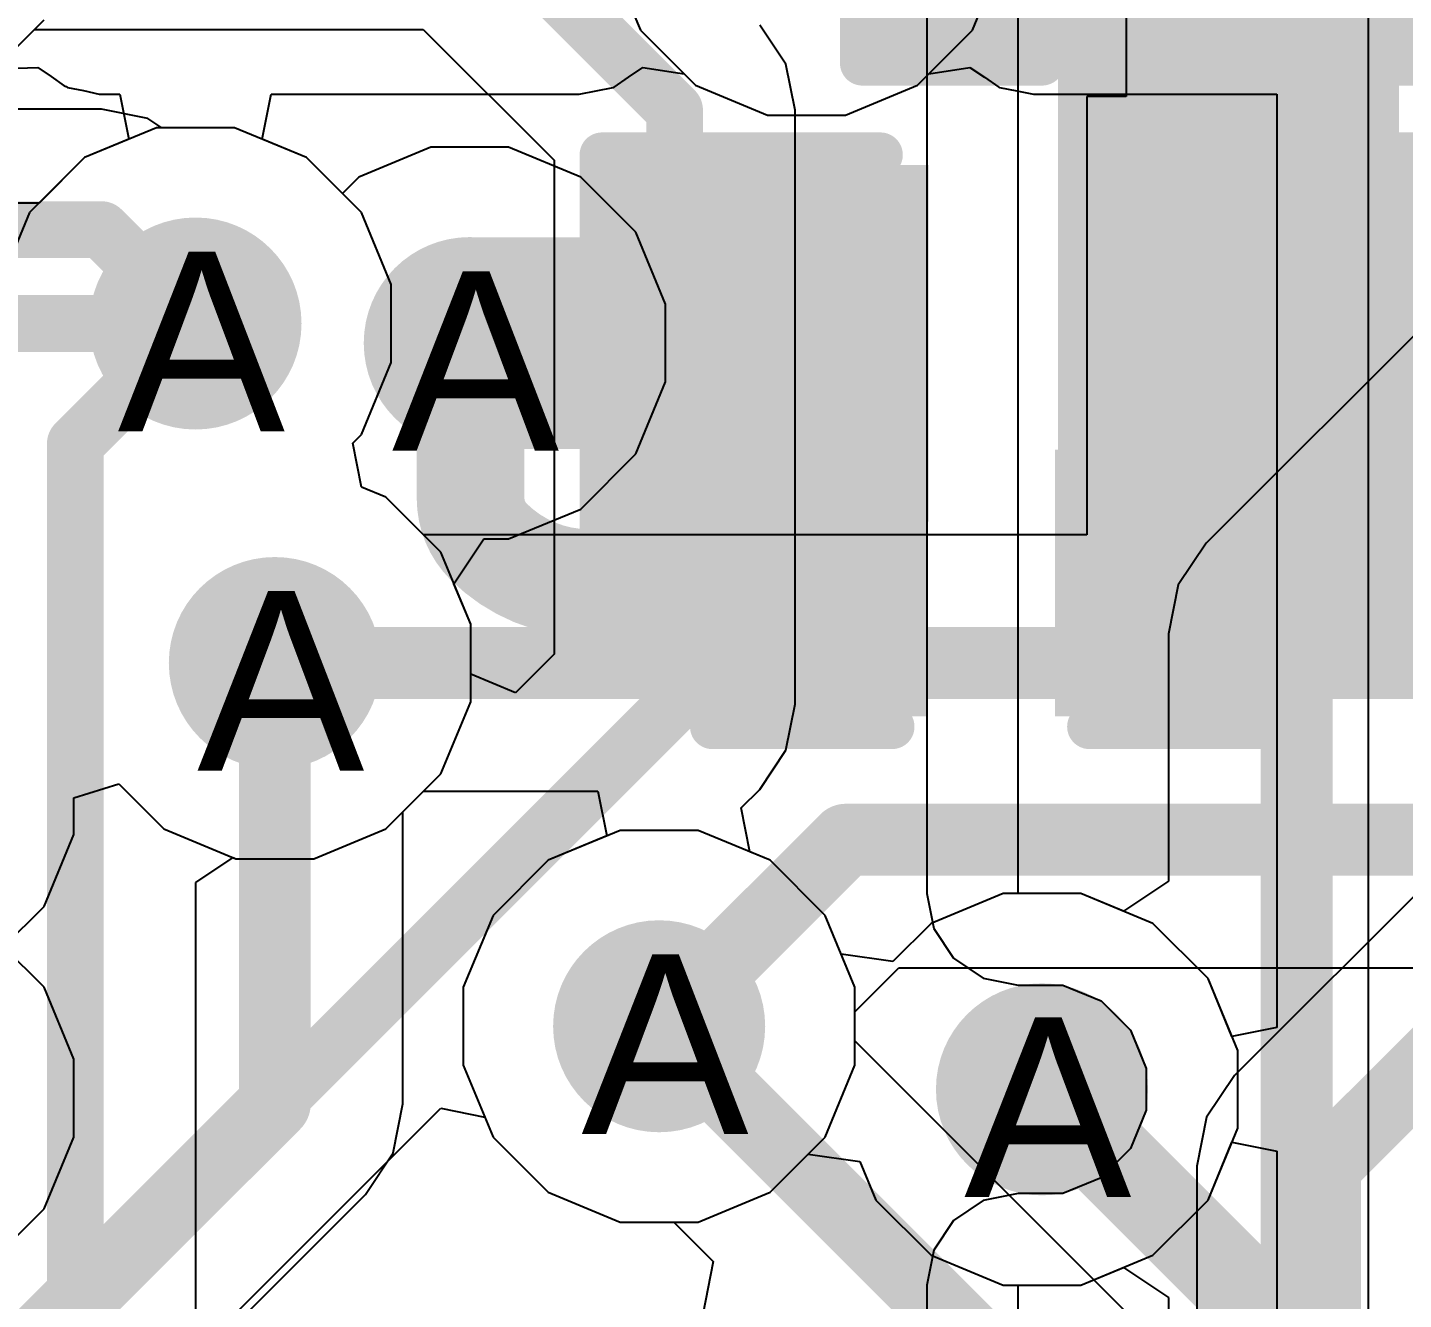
# Model space of a CAD drawing. Header units: inches. Extents: x 0 to 208, y 0 to 213.
# Drawn here: x 5.4687 to 5.6219, y 3.2596 to 3.4013 of the extents above; entities that cross this region are included whole.
import ezdxf

# ---------------------------------------------------------------- set-up
doc = ezdxf.new("R2010")
doc.units = ezdxf.units.IN
doc.header["$MEASUREMENT"] = 0
for name, color, linetype in [('Bottom Layer', 5, 'Continuous'), ('Bottom Overlay', 54, 'Continuous'), ('Bottom Paste', 16, 'Continuous'), ('Bottom Solder', 6, 'Continuous'), ('Drill Drawing', 1, 'Continuous'), ('L2_GND1', 16, 'Continuous'), ('L3_SIG1', 76, 'Continuous'), ('L4_PWR', 90, 'Continuous'), ('L5_GND2', 156, 'Continuous'), ('L6_SIG2', 130, 'Continuous'), ('L7_GND3', 216, 'Continuous'), ('Top Layer', 1, 'Continuous'), ('Top Overlay', 2, 'Continuous'), ('Top Paste', 8, 'Continuous'), ('Top Solder', 216, 'Continuous'), ('Via Holes', 16, 'Continuous')]:
    doc.layers.add(name, color=color, linetype=linetype)
doc.styles.add('Arial', font='', dxfattribs={"height": 0.2})
doc.styles.get('Arial').set_extended_font_data('Arial')

# ---------------------------------------------------------------- blocks, each defined once
blk = doc.blocks.new('C___0402_B_112')
at = {"layer": 'Bottom Layer'}
for points in [[(-0.0095, 0.0125), (-0.0095, -0.0125), (-0.0275, -0.0125), (-0.0275, 0.0125)], [(0.0275, 0.0125), (0.0275, -0.0125), (0.0095, -0.0125), (0.0095, 0.0125)]]:
    blk.add_hatch(color=5, dxfattribs=at).paths.add_polyline_path(points)
at = {"layer": 'Bottom Paste'}
for points in [[(-0.0095, 0.0125), (-0.0095, -0.0125), (-0.0275, -0.0125), (-0.0275, 0.0125)], [(0.0275, 0.0125), (0.0275, -0.0125), (0.0095, -0.0125), (0.0095, 0.0125)]]:
    blk.add_hatch(color=16, dxfattribs=at).paths.add_polyline_path(points)
at = {"layer": 'Bottom Solder'}
for points in [[(-0.00714, 0.01486), (-0.00714, -0.01486), (-0.02986, -0.01486), (-0.02986, 0.01486)], [(0.02986, 0.01486), (0.02986, -0.01486), (0.00714, -0.01486), (0.00714, 0.01486)]]:
    blk.add_hatch(color=6, dxfattribs=at).paths.add_polyline_path(points)
at = {"layer": 'Bottom Overlay'}
for points in [[(-0.031, -0.016, 0.005, 0.005, 0), (-0.031, 0.016, 0.005, 0.005, 0)], [(-0.031, 0.016, 0.005, 0.005, 0), (-0.011, 0.016, 0.005, 0.005, 0)], [(0.011, 0.016, 0.005, 0.005, 0), (0.031, 0.016, 0.005, 0.005, 0)], [(0.031, -0.016, 0.005, 0.005, 0), (0.031, 0.016, 0.005, 0.005, 0)], [(-0.031, -0.016, 0.005, 0.005, 0), (-0.011, -0.016, 0.005, 0.005, 0)], [(0.011, -0.016, 0.005, 0.005, 0), (0.031, -0.016, 0.005, 0.005, 0)]]:
    blk.add_lwpolyline(points, format="xyseb", dxfattribs=at)
for points in [[(-0.03225, 0.016, 0.0025, 0.0025, 1), (-0.02975, 0.016, 0.0025, 0.0025, 1)], [(-0.03225, 0.016, 0.0025, 0.0025, 1), (-0.02975, 0.016, 0.0025, 0.0025, 1)], [(-0.01225, 0.016, 0.0025, 0.0025, 1), (-0.00975, 0.016, 0.0025, 0.0025, 1)], [(0.00975, 0.016, 0.0025, 0.0025, 1), (0.01225, 0.016, 0.0025, 0.0025, 1)], [(0.02975, 0.016, 0.0025, 0.0025, 1), (0.03225, 0.016, 0.0025, 0.0025, 1)], [(0.02975, 0.016, 0.0025, 0.0025, 1), (0.03225, 0.016, 0.0025, 0.0025, 1)], [(-0.03225, -0.016, 0.0025, 0.0025, 1), (-0.02975, -0.016, 0.0025, 0.0025, 1)], [(-0.03225, -0.016, 0.0025, 0.0025, 1), (-0.02975, -0.016, 0.0025, 0.0025, 1)], [(-0.01225, -0.016, 0.0025, 0.0025, 1), (-0.00975, -0.016, 0.0025, 0.0025, 1)], [(0.00975, -0.016, 0.0025, 0.0025, 1), (0.01225, -0.016, 0.0025, 0.0025, 1)], [(0.02975, -0.016, 0.0025, 0.0025, 1), (0.03225, -0.016, 0.0025, 0.0025, 1)], [(0.02975, -0.016, 0.0025, 0.0025, 1), (0.03225, -0.016, 0.0025, 0.0025, 1)]]:
    blk.add_lwpolyline(points, format="xyseb", close=True, dxfattribs=at)
blk = doc.blocks.new('SMD3535_328')
at = {"layer": 'Top Overlay'}
for points in [[(-0.108, 0.043, 0.01, 0.01, 0), (-0.103, 0.038, 0.01, 0.01, 0)], [(-0.108, 0.033, 0.01, 0.01, 0), (-0.108, 0.043, 0.01, 0.01, 0)], [(-0.108, 0.033, 0.01, 0.01, 0), (-0.103, 0.038, 0.01, 0.01, 0)]]:
    blk.add_lwpolyline(points, format="xyseb", dxfattribs=at)
for points in [[(-0.1105, 0.043, 0.005, 0.005, 1), (-0.1055, 0.043, 0.005, 0.005, 1)], [(-0.1105, 0.043, 0.005, 0.005, 1), (-0.1055, 0.043, 0.005, 0.005, 1)], [(-0.1105, 0.033, 0.005, 0.005, 1), (-0.1055, 0.033, 0.005, 0.005, 1)], [(-0.1105, 0.033, 0.005, 0.005, 1), (-0.1055, 0.033, 0.005, 0.005, 1)]]:
    blk.add_lwpolyline(points, format="xyseb", close=True, dxfattribs=at)
blk = doc.blocks.new('C___0402_334')
at = {"layer": 'Top Layer'}
for points in [[(-0.0275, -0.0125), (-0.0275, 0.0125), (-0.0095, 0.0125), (-0.0095, -0.0125)], [(0.0095, -0.0125), (0.0095, 0.0125), (0.0275, 0.0125), (0.0275, -0.0125)]]:
    blk.add_hatch(color=1, dxfattribs=at).paths.add_polyline_path(points)
at = {"layer": 'Top Paste'}
for points in [[(-0.0275, -0.0125), (-0.0275, 0.0125), (-0.0095, 0.0125), (-0.0095, -0.0125)], [(0.0095, -0.0125), (0.0095, 0.0125), (0.0275, 0.0125), (0.0275, -0.0125)]]:
    blk.add_hatch(color=8, dxfattribs=at).paths.add_polyline_path(points)
at = {"layer": 'Top Solder'}
for points in [[(-0.02986, -0.01486), (-0.02986, 0.01486), (-0.00714, 0.01486), (-0.00714, -0.01486)], [(0.00714, -0.01486), (0.00714, 0.01486), (0.02986, 0.01486), (0.02986, -0.01486)]]:
    blk.add_hatch(color=216, dxfattribs=at).paths.add_polyline_path(points)
at = {"layer": 'Top Overlay'}
for points in [[(-0.031, 0.016, 0.005, 0.005, 0), (-0.011, 0.016, 0.005, 0.005, 0)], [(-0.031, -0.016, 0.005, 0.005, 0), (-0.031, 0.016, 0.005, 0.005, 0)], [(0.011, 0.016, 0.005, 0.005, 0), (0.031, 0.016, 0.005, 0.005, 0)], [(0.031, -0.016, 0.005, 0.005, 0), (0.031, 0.016, 0.005, 0.005, 0)], [(-0.031, -0.016, 0.005, 0.005, 0), (-0.011, -0.016, 0.005, 0.005, 0)], [(0.011, -0.016, 0.005, 0.005, 0), (0.031, -0.016, 0.005, 0.005, 0)]]:
    blk.add_lwpolyline(points, format="xyseb", dxfattribs=at)
for points in [[(-0.03225, 0.016, 0.0025, 0.0025, 1), (-0.02975, 0.016, 0.0025, 0.0025, 1)], [(-0.03225, 0.016, 0.0025, 0.0025, 1), (-0.02975, 0.016, 0.0025, 0.0025, 1)], [(-0.01225, 0.016, 0.0025, 0.0025, 1), (-0.00975, 0.016, 0.0025, 0.0025, 1)], [(0.00975, 0.016, 0.0025, 0.0025, 1), (0.01225, 0.016, 0.0025, 0.0025, 1)], [(0.02975, 0.016, 0.0025, 0.0025, 1), (0.03225, 0.016, 0.0025, 0.0025, 1)], [(0.02975, 0.016, 0.0025, 0.0025, 1), (0.03225, 0.016, 0.0025, 0.0025, 1)], [(-0.03225, -0.016, 0.0025, 0.0025, 1), (-0.02975, -0.016, 0.0025, 0.0025, 1)], [(-0.03225, -0.016, 0.0025, 0.0025, 1), (-0.02975, -0.016, 0.0025, 0.0025, 1)], [(-0.01225, -0.016, 0.0025, 0.0025, 1), (-0.00975, -0.016, 0.0025, 0.0025, 1)], [(0.00975, -0.016, 0.0025, 0.0025, 1), (0.01225, -0.016, 0.0025, 0.0025, 1)], [(0.02975, -0.016, 0.0025, 0.0025, 1), (0.03225, -0.016, 0.0025, 0.0025, 1)], [(0.02975, -0.016, 0.0025, 0.0025, 1), (0.03225, -0.016, 0.0025, 0.0025, 1)]]:
    blk.add_lwpolyline(points, format="xyseb", close=True, dxfattribs=at)
blk = doc.blocks.new('CAP_0603_B_571')
at = {"layer": 'Bottom Layer'}
for points in [[(-0.045, -0.0175), (-0.045, 0.0175), (-0.015, 0.0175), (-0.015, -0.0175)], [(0.015, -0.0175), (0.015, 0.0175), (0.045, 0.0175), (0.045, -0.0175)]]:
    blk.add_hatch(color=5, dxfattribs=at).paths.add_polyline_path(points)
at = {"layer": 'Bottom Paste'}
for points in [[(-0.045, -0.0175), (-0.045, 0.0175), (-0.015, 0.0175), (-0.015, -0.0175)], [(0.015, -0.0175), (0.015, 0.0175), (0.045, 0.0175), (0.045, -0.0175)]]:
    blk.add_hatch(color=16, dxfattribs=at).paths.add_polyline_path(points)
at = {"layer": 'Bottom Solder'}
for points in [[(-0.04736, -0.01986), (-0.04736, 0.01986), (-0.01264, 0.01986), (-0.01264, -0.01986)], [(0.01264, -0.01986), (0.01264, 0.01986), (0.04736, 0.01986), (0.04736, -0.01986)]]:
    blk.add_hatch(color=6, dxfattribs=at).paths.add_polyline_path(points)
at = {"layer": 'Bottom Overlay'}
for points in [[(-0.049, -0.021, 0.005, 0.005, 0), (-0.049, 0.021, 0.005, 0.005, 0)], [(-0.049, 0.021, 0.005, 0.005, 0), (-0.018, 0.021, 0.005, 0.005, 0)], [(0.018, 0.021, 0.005, 0.005, 0), (0.049, 0.021, 0.005, 0.005, 0)], [(0.049, -0.021, 0.005, 0.005, 0), (0.049, 0.021, 0.005, 0.005, 0)], [(-0.049, -0.021, 0.005, 0.005, 0), (-0.018, -0.021, 0.005, 0.005, 0)], [(0.018, -0.021, 0.005, 0.005, 0), (0.049, -0.021, 0.005, 0.005, 0)]]:
    blk.add_lwpolyline(points, format="xyseb", dxfattribs=at)
for points in [[(-0.05025, 0.021, 0.0025, 0.0025, 1), (-0.04775, 0.021, 0.0025, 0.0025, 1)], [(-0.05025, 0.021, 0.0025, 0.0025, 1), (-0.04775, 0.021, 0.0025, 0.0025, 1)], [(-0.01925, 0.021, 0.0025, 0.0025, 1), (-0.01675, 0.021, 0.0025, 0.0025, 1)], [(0.01675, 0.021, 0.0025, 0.0025, 1), (0.01925, 0.021, 0.0025, 0.0025, 1)], [(0.04775, 0.021, 0.0025, 0.0025, 1), (0.05025, 0.021, 0.0025, 0.0025, 1)], [(0.04775, 0.021, 0.0025, 0.0025, 1), (0.05025, 0.021, 0.0025, 0.0025, 1)], [(-0.05025, -0.021, 0.0025, 0.0025, 1), (-0.04775, -0.021, 0.0025, 0.0025, 1)], [(-0.05025, -0.021, 0.0025, 0.0025, 1), (-0.04775, -0.021, 0.0025, 0.0025, 1)], [(-0.01925, -0.021, 0.0025, 0.0025, 1), (-0.01675, -0.021, 0.0025, 0.0025, 1)], [(0.01675, -0.021, 0.0025, 0.0025, 1), (0.01925, -0.021, 0.0025, 0.0025, 1)], [(0.04775, -0.021, 0.0025, 0.0025, 1), (0.05025, -0.021, 0.0025, 0.0025, 1)], [(0.04775, -0.021, 0.0025, 0.0025, 1), (0.05025, -0.021, 0.0025, 0.0025, 1)]]:
    blk.add_lwpolyline(points, format="xyseb", close=True, dxfattribs=at)

msp = doc.modelspace()

# ---------------------------------------------------------------- hatches: boundary and pattern name
at = {"layer": 'Bottom Layer'}
h = msp.add_hatch(color=5, dxfattribs=at)
edge = h.paths.add_edge_path()
edge.add_arc((5.48736, 3.3683), 0.01181, 0, 360)
h = msp.add_hatch(color=5, dxfattribs=at)
edge = h.paths.add_edge_path()
edge.add_arc((5.51791, 3.36612), 0.01181, 0, 360)
msp.add_hatch(color=5, dxfattribs=at).paths.add_polyline_path([(5.51791, 3.37791), (5.51791, 3.35433), (5.55164, 3.35433), (5.55164, 3.37791)])
h = msp.add_hatch(color=5, dxfattribs=at)
edge = h.paths.add_edge_path()
edge.add_arc((5.4962, 3.33047), 0.01181, 0, 360)
h = msp.add_hatch(color=5, dxfattribs=at)
edge = h.paths.add_edge_path()
edge.add_arc((5.539, 3.29), 0.01181, 0, 360)
h = msp.add_hatch(color=5, dxfattribs=at)
edge = h.paths.add_edge_path()
edge.add_arc((5.58164, 3.28297), 0.01181, 0, 360)
at = {"layer": 'L2_GND1'}
h = msp.add_hatch(color=16, dxfattribs=at)
edge = h.paths.add_edge_path()
edge.add_arc((5.48736, 3.3683), 0.01181, 0, 360)
h = msp.add_hatch(color=16, dxfattribs=at)
edge = h.paths.add_edge_path()
edge.add_arc((5.51791, 3.36612), 0.01181, 0, 360)
h = msp.add_hatch(color=16, dxfattribs=at)
edge = h.paths.add_edge_path()
edge.add_arc((5.4962, 3.33047), 0.01181, 0, 360)
h = msp.add_hatch(color=16, dxfattribs=at)
edge = h.paths.add_edge_path()
edge.add_arc((5.539, 3.29), 0.01181, 0, 360)
h = msp.add_hatch(color=16, dxfattribs=at)
edge = h.paths.add_edge_path()
edge.add_arc((5.58164, 3.28297), 0.01181, 0, 360)
at = {"layer": 'L3_SIG1'}
h = msp.add_hatch(color=76, dxfattribs=at)
edge = h.paths.add_edge_path()
edge.add_arc((5.48736, 3.3683), 0.01181, 0, 360)
h = msp.add_hatch(color=76, dxfattribs=at)
edge = h.paths.add_edge_path()
edge.add_arc((5.51791, 3.36612), 0.01181, 0, 360)
h = msp.add_hatch(color=76, dxfattribs=at)
edge = h.paths.add_edge_path()
edge.add_arc((5.4962, 3.33047), 0.01181, 0, 360)
h = msp.add_hatch(color=76, dxfattribs=at)
edge = h.paths.add_edge_path()
edge.add_arc((5.539, 3.29), 0.01181, 0, 360)
h = msp.add_hatch(color=76, dxfattribs=at)
edge = h.paths.add_edge_path()
edge.add_arc((5.58164, 3.28297), 0.01181, 0, 360)
at = {"layer": 'L4_PWR'}
h = msp.add_hatch(color=90, dxfattribs=at)
edge = h.paths.add_edge_path()
edge.add_arc((5.48736, 3.3683), 0.01181, 0, 360)
h = msp.add_hatch(color=90, dxfattribs=at)
edge = h.paths.add_edge_path()
edge.add_arc((5.51791, 3.36612), 0.01181, 0, 360)
h = msp.add_hatch(color=90, dxfattribs=at)
edge = h.paths.add_edge_path()
edge.add_arc((5.4962, 3.33047), 0.01181, 0, 360)
h = msp.add_hatch(color=90, dxfattribs=at)
edge = h.paths.add_edge_path()
edge.add_arc((5.539, 3.29), 0.01181, 0, 360)
h = msp.add_hatch(color=90, dxfattribs=at)
edge = h.paths.add_edge_path()
edge.add_arc((5.58164, 3.28297), 0.01181, 0, 360)
at = {"layer": 'L5_GND2'}
h = msp.add_hatch(color=156, dxfattribs=at)
edge = h.paths.add_edge_path()
edge.add_arc((5.48736, 3.3683), 0.01181, 0, 360)
h = msp.add_hatch(color=156, dxfattribs=at)
edge = h.paths.add_edge_path()
edge.add_arc((5.51791, 3.36612), 0.01181, 0, 360)
h = msp.add_hatch(color=156, dxfattribs=at)
edge = h.paths.add_edge_path()
edge.add_arc((5.4962, 3.33047), 0.01181, 0, 360)
h = msp.add_hatch(color=156, dxfattribs=at)
edge = h.paths.add_edge_path()
edge.add_arc((5.539, 3.29), 0.01181, 0, 360)
h = msp.add_hatch(color=156, dxfattribs=at)
edge = h.paths.add_edge_path()
edge.add_arc((5.58164, 3.28297), 0.01181, 0, 360)
at = {"layer": 'L6_SIG2'}
h = msp.add_hatch(color=130, dxfattribs=at)
edge = h.paths.add_edge_path()
edge.add_arc((5.48736, 3.3683), 0.01181, 0, 360)
h = msp.add_hatch(color=130, dxfattribs=at)
edge = h.paths.add_edge_path()
edge.add_arc((5.51791, 3.36612), 0.01181, 0, 360)
h = msp.add_hatch(color=130, dxfattribs=at)
edge = h.paths.add_edge_path()
edge.add_arc((5.4962, 3.33047), 0.01181, 0, 360)
h = msp.add_hatch(color=130, dxfattribs=at)
edge = h.paths.add_edge_path()
edge.add_arc((5.539, 3.29), 0.01181, 0, 360)
h = msp.add_hatch(color=130, dxfattribs=at)
edge = h.paths.add_edge_path()
edge.add_arc((5.58164, 3.28297), 0.01181, 0, 360)
at = {"layer": 'L7_GND3'}
h = msp.add_hatch(color=216, dxfattribs=at)
edge = h.paths.add_edge_path()
edge.add_arc((5.48736, 3.3683), 0.01181, 0, 360)
h = msp.add_hatch(color=216, dxfattribs=at)
edge = h.paths.add_edge_path()
edge.add_arc((5.51791, 3.36612), 0.01181, 0, 360)
h = msp.add_hatch(color=216, dxfattribs=at)
edge = h.paths.add_edge_path()
edge.add_arc((5.4962, 3.33047), 0.01181, 0, 360)
h = msp.add_hatch(color=216, dxfattribs=at)
edge = h.paths.add_edge_path()
edge.add_arc((5.539, 3.29), 0.01181, 0, 360)
h = msp.add_hatch(color=216, dxfattribs=at)
edge = h.paths.add_edge_path()
edge.add_arc((5.58164, 3.28297), 0.01181, 0, 360)
at = {"layer": 'Top Layer'}
h = msp.add_hatch(color=1, dxfattribs=at)
edge = h.paths.add_edge_path()
edge.add_arc((5.48736, 3.3683), 0.01181, 0, 360)
h = msp.add_hatch(color=1, dxfattribs=at)
edge = h.paths.add_edge_path()
edge.add_arc((5.51791, 3.36612), 0.01181, 0, 360)
h = msp.add_hatch(color=1, dxfattribs=at)
edge = h.paths.add_edge_path()
edge.add_arc((5.4962, 3.33047), 0.01181, 0, 360)
h = msp.add_hatch(color=1, dxfattribs=at)
edge = h.paths.add_edge_path()
edge.add_arc((5.539, 3.29), 0.01181, 0, 360)
h = msp.add_hatch(color=1, dxfattribs=at)
edge = h.paths.add_edge_path()
edge.add_arc((5.58164, 3.28297), 0.01181, 0, 360)
at = {"layer": 'Via Holes'}
h = msp.add_hatch(color=7, dxfattribs=at)
edge = h.paths.add_edge_path()
edge.add_arc((5.48736, 3.3683), 0.00591, 0, 360)
h = msp.add_hatch(color=7, dxfattribs=at)
edge = h.paths.add_edge_path()
edge.add_arc((5.51791, 3.36612), 0.00591, 0, 360)
h = msp.add_hatch(color=7, dxfattribs=at)
edge = h.paths.add_edge_path()
edge.add_arc((5.4962, 3.33047), 0.00591, 0, 360)
h = msp.add_hatch(color=7, dxfattribs=at)
edge = h.paths.add_edge_path()
edge.add_arc((5.539, 3.29), 0.00591, 0, 360)
h = msp.add_hatch(color=7, dxfattribs=at)
edge = h.paths.add_edge_path()
edge.add_arc((5.58164, 3.28297), 0.00591, 0, 360)

# ---------------------------------------------------------------- linework, layer by layer
at = {"layer": 'Bottom Layer'}
for p, q in [((5.591, 3.41306), (5.591, 3.39359)), ((5.46554, 3.39719), (5.47049, 3.40214)), ((5.591, 3.39359), (5.58664, 3.39359)), ((5.58664, 3.39359), (5.58664, 3.34475)), ((5.4769, 3.39219), (5.46721, 3.39219)), ((5.48204, 3.39116), (5.4769, 3.39219)), ((5.48361, 3.39011), (5.48204, 3.39116)), ((5.4917, 3.39011), (5.48361, 3.39011)), ((5.49972, 3.38679), (5.4917, 3.39011)), ((5.50585, 3.38066), (5.49972, 3.38679)), ((5.50917, 3.37264), (5.50585, 3.38066)), ((5.50917, 3.36396), (5.50917, 3.37264)), ((5.50585, 3.35595), (5.50917, 3.36396)), ((5.50489, 3.35498), (5.50585, 3.35595)), ((5.50586, 3.35008), (5.50489, 3.35498)), ((5.50856, 3.34896), (5.50586, 3.35008)), ((5.51277, 3.34475), (5.50856, 3.34896)), ((5.58664, 3.34475), (5.51277, 3.34475)), ((5.47381, 3.31545), (5.47881, 3.31701)), ((5.47881, 3.31701), (5.48385, 3.31198)), ((5.47381, 3.31138), (5.47381, 3.31545)), ((5.50856, 3.31198), (5.51277, 3.3162)), ((5.51277, 3.3162), (5.53219, 3.3162)), ((5.53219, 3.3162), (5.53318, 3.3112)), ((5.48385, 3.31198), (5.49186, 3.30866)), ((5.50054, 3.30866), (5.50856, 3.31198)), ((5.47049, 3.30336), (5.47381, 3.31138)), ((5.53318, 3.3112), (5.52665, 3.30849)), ((5.49186, 3.30866), (5.50054, 3.30866)), ((5.52665, 3.30849), (5.52051, 3.30235)), ((5.46599, 3.29886), (5.47049, 3.30336)), ((5.52051, 3.30235), (5.51719, 3.29434)), ((5.47049, 3.29436), (5.46599, 3.29886)), ((5.56081, 3.29162), (5.5657, 3.29651)), ((5.5657, 3.29651), (5.64343, 3.29651)), ((5.47381, 3.28634), (5.47049, 3.29436)), ((5.51719, 3.29434), (5.51719, 3.28566)), ((5.56081, 3.28566), (5.56081, 3.29162)), ((5.47381, 3.27766), (5.47381, 3.28634)), ((5.51719, 3.28566), (5.52051, 3.27765)), ((5.55749, 3.27765), (5.56081, 3.28566)), ((5.47049, 3.26965), (5.47381, 3.27766)), ((5.52051, 3.27765), (5.52665, 3.27151)), ((5.55135, 3.27151), (5.55749, 3.27765)), ((5.52665, 3.27151), (5.53466, 3.26819)), ((5.54334, 3.26819), (5.55135, 3.27151)), ((5.46436, 3.26351), (5.47049, 3.26965)), ((5.53466, 3.26819), (5.54334, 3.26819))]:
    msp.add_line(p, q, dxfattribs=at)
for points in [[(5.61139, 3.36634, 0.02, 0.02, 0), (5.61139, 3.41306, 0.02, 0.02, 0)], [(5.2325, 3.37876, 0.00633, 0.00633, 0), (5.4769, 3.37876, 0.00633, 0.00633, 0)], [(5.4769, 3.37876, 0.00633, 0.00633, 0), (5.48736, 3.3683, 0.00633, 0.00633, 0)], [(5.61139, 3.36634, 0.02, 0.02, 0), (5.61164, 3.36609, 0.02, 0.02, 0)], [(5.4962, 3.33047, 0.008, 0.008, 0), (5.67902, 3.33047, 0.008, 0.008, 0)], [(5.539, 3.29, 0.008, 0.008, 0), (5.55979, 3.31079, 0.008, 0.008, 0)], [(5.55979, 3.31079, 0.008, 0.008, 0), (5.67902, 3.31079, 0.008, 0.008, 0)], [(5.58164, 3.28297, 0.01, 0.01, 0), (5.61288, 3.25173, 0.01, 0.01, 0)]]:
    msp.add_lwpolyline(points, format="xyseb", dxfattribs=at)
for points in [[(5.47532, 3.37876, 0.00316, 0.00316, 1), (5.47848, 3.37876, 0.00316, 0.00316, 1)], [(5.47532, 3.37876, 0.00316, 0.00316, 1), (5.47848, 3.37876, 0.00316, 0.00316, 1)], [(5.60639, 3.36634, 0.01, 0.01, 1), (5.61639, 3.36634, 0.01, 0.01, 1)], [(5.60639, 3.36634, 0.01, 0.01, 1), (5.61639, 3.36634, 0.01, 0.01, 1)], [(5.60664, 3.36609, 0.01, 0.01, 1), (5.61664, 3.36609, 0.01, 0.01, 1)], [(5.48578, 3.3683, 0.00316, 0.00316, 1), (5.48894, 3.3683, 0.00316, 0.00316, 1)], [(5.4942, 3.33047, 0.004, 0.004, 1), (5.4982, 3.33047, 0.004, 0.004, 1)], [(5.55779, 3.31079, 0.004, 0.004, 1), (5.56179, 3.31079, 0.004, 0.004, 1)], [(5.55779, 3.31079, 0.004, 0.004, 1), (5.56179, 3.31079, 0.004, 0.004, 1)], [(5.537, 3.29, 0.004, 0.004, 1), (5.541, 3.29, 0.004, 0.004, 1)], [(5.57914, 3.28297, 0.005, 0.005, 1), (5.58414, 3.28297, 0.005, 0.005, 1)]]:
    msp.add_lwpolyline(points, format="xyseb", close=True, dxfattribs=at)
at = {"layer": 'L2_GND1'}
for p, q in [((5.71752, 3.46142), (5.59991, 3.34381)), ((5.53359, 3.409), (5.53692, 3.40099)), ((5.5739, 3.40099), (5.57722, 3.409)), ((5.46436, 3.396), (5.47049, 3.40214)), ((5.53692, 3.40099), (5.54305, 3.39485)), ((5.56776, 3.39485), (5.5739, 3.40099)), ((5.54305, 3.39485), (5.55107, 3.39153)), ((5.55974, 3.39153), (5.56776, 3.39485)), ((5.55107, 3.39153), (5.55974, 3.39153)), ((5.48302, 3.39011), (5.47501, 3.38679)), ((5.4917, 3.39011), (5.48302, 3.39011)), ((5.49972, 3.38679), (5.4917, 3.39011)), ((5.47501, 3.38679), (5.46887, 3.38066)), ((5.50372, 3.38279), (5.49972, 3.38679)), ((5.51357, 3.38794), (5.50555, 3.38461)), ((5.52224, 3.38794), (5.51357, 3.38794)), ((5.53026, 3.38461), (5.52224, 3.38794)), ((5.50555, 3.38461), (5.50372, 3.38279)), ((5.5364, 3.37848), (5.53026, 3.38461)), ((5.46887, 3.38066), (5.46555, 3.37264)), ((5.53972, 3.37046), (5.5364, 3.37848)), ((5.53972, 3.36179), (5.53972, 3.37046)), ((5.5364, 3.35377), (5.53972, 3.36179)), ((5.53026, 3.34763), (5.5364, 3.35377)), ((5.52224, 3.34431), (5.53026, 3.34763)), ((5.51615, 3.33931), (5.51949, 3.34431)), ((5.51949, 3.34431), (5.52224, 3.34431)), ((5.59991, 3.34381), (5.59681, 3.33918)), ((5.51801, 3.33481), (5.51615, 3.33931)), ((5.59681, 3.33918), (5.59573, 3.33372)), ((5.51801, 3.32613), (5.51801, 3.33481)), ((5.59573, 3.33372), (5.59573, 3.33372)), ((5.59573, 3.33372), (5.59573, 3.30616)), ((5.51469, 3.31812), (5.51801, 3.32613)), ((5.50856, 3.31198), (5.51469, 3.31812)), ((5.47381, 3.31545), (5.47881, 3.31701)), ((5.47881, 3.31701), (5.48385, 3.31198)), ((5.47381, 3.31138), (5.47381, 3.31545)), ((5.48385, 3.31198), (5.49186, 3.30866)), ((5.50054, 3.30866), (5.50856, 3.31198)), ((5.53466, 3.31181), (5.52665, 3.30849)), ((5.54334, 3.31181), (5.53466, 3.31181)), ((5.55135, 3.30849), (5.54334, 3.31181)), ((5.47049, 3.30336), (5.47381, 3.31138)), ((5.49186, 3.30866), (5.50054, 3.30866)), ((5.52665, 3.30849), (5.52051, 3.30235)), ((5.55749, 3.30235), (5.55135, 3.30849)), ((5.59573, 3.30616), (5.59073, 3.30282)), ((5.5773, 3.30478), (5.56928, 3.30146)), ((5.58598, 3.30478), (5.5773, 3.30478)), ((5.59073, 3.30282), (5.58598, 3.30478)), ((5.46599, 3.29886), (5.47049, 3.30336)), ((5.52051, 3.30235), (5.51719, 3.29434)), ((5.55928, 3.29805), (5.55749, 3.30235)), ((5.56928, 3.30146), (5.56503, 3.29721)), ((5.47049, 3.29436), (5.46599, 3.29886)), ((5.56503, 3.29721), (5.55928, 3.29805)), ((5.47381, 3.28634), (5.47049, 3.29436)), ((5.51719, 3.29434), (5.51719, 3.28566)), ((5.47381, 3.27766), (5.47381, 3.28634)), ((5.51719, 3.28566), (5.52051, 3.27765)), ((5.47049, 3.26965), (5.47381, 3.27766)), ((5.52051, 3.27765), (5.52665, 3.27151)), ((5.55135, 3.27151), (5.55561, 3.27576)), ((5.55561, 3.27576), (5.56136, 3.27493)), ((5.56136, 3.27493), (5.56315, 3.27062)), ((5.52665, 3.27151), (5.53466, 3.26819)), ((5.54334, 3.26819), (5.55135, 3.27151)), ((5.56315, 3.27062), (5.56928, 3.26448)), ((5.46436, 3.26351), (5.47049, 3.26965)), ((5.53466, 3.26819), (5.54334, 3.26819)), ((5.56928, 3.26448), (5.5773, 3.26116)), ((5.58598, 3.26116), (5.59073, 3.26313)), ((5.59073, 3.26313), (5.59573, 3.25979)), ((5.5773, 3.26116), (5.58598, 3.26116)), ((5.59573, 3.25979), (5.59573, 2.35591))]:
    msp.add_line(p, q, dxfattribs=at)
for points in [[(5.61, 3.33372, 0.008, 0.008, 0), (5.75391, 3.47763, 0.008, 0.008, 0)], [(5.61, 2.35, 0.008, 0.008, 0), (5.61, 3.33372, 0.008, 0.008, 0)]]:
    msp.add_lwpolyline(points, format="xyseb", dxfattribs=at)
msp.add_lwpolyline([(5.608, 3.33372, 0.004, 0.004, 1), (5.612, 3.33372, 0.004, 0.004, 1)], format="xyseb", close=True, dxfattribs=at)
msp.add_lwpolyline([(5.608, 3.33372, 0.004, 0.004, 1), (5.612, 3.33372, 0.004, 0.004, 1)], format="xyseb", close=True, dxfattribs=at)
at = {"layer": 'L3_SIG1'}
for p, q in [((5.46436, 3.396), (5.46942, 3.40107)), ((5.46942, 3.40107), (5.51272, 3.40107)), ((5.51272, 3.40107), (5.52729, 3.3865)), ((5.55312, 3.39719), (5.55021, 3.40155)), ((5.55414, 3.39206), (5.55312, 3.39719)), ((5.55414, 3.32588), (5.55414, 3.39206)), ((5.48302, 3.39011), (5.47501, 3.38679)), ((5.4917, 3.39011), (5.48302, 3.39011)), ((5.49972, 3.38679), (5.4917, 3.39011)), ((5.47501, 3.38679), (5.46887, 3.38066)), ((5.50585, 3.38066), (5.49972, 3.38679)), ((5.52729, 3.3865), (5.52729, 3.33144)), ((5.46887, 3.38066), (5.46555, 3.37264)), ((5.50917, 3.37264), (5.50585, 3.38066)), ((5.50917, 3.36396), (5.50917, 3.37264)), ((5.50585, 3.35595), (5.50917, 3.36396)), ((5.50489, 3.35498), (5.50585, 3.35595)), ((5.50586, 3.35008), (5.50489, 3.35498)), ((5.50856, 3.34896), (5.50586, 3.35008)), ((5.51469, 3.34283), (5.50856, 3.34896)), ((5.51801, 3.33481), (5.51469, 3.34283)), ((5.51801, 3.32923), (5.51801, 3.33481)), ((5.52729, 3.33144), (5.52301, 3.32716)), ((5.52301, 3.32716), (5.51801, 3.32923)), ((5.55312, 3.32075), (5.55414, 3.32588)), ((5.55021, 3.31639), (5.55312, 3.32075)), ((5.54814, 3.31432), (5.55021, 3.31639)), ((5.54911, 3.30942), (5.54814, 3.31432)), ((5.55135, 3.30849), (5.54911, 3.30942)), ((5.55749, 3.30235), (5.55135, 3.30849)), ((5.56081, 3.29434), (5.55749, 3.30235)), ((5.56081, 3.28566), (5.56081, 3.29434)), ((5.55749, 3.27765), (5.56081, 3.28566)), ((5.42842, 3.19461), (5.51468, 3.28086)), ((5.51468, 3.28086), (5.51958, 3.27989)), ((5.51958, 3.27989), (5.52051, 3.27765)), ((5.52051, 3.27765), (5.52665, 3.27151)), ((5.55135, 3.27151), (5.55749, 3.27765)), ((5.52665, 3.27151), (5.53466, 3.26819)), ((5.54334, 3.26819), (5.55135, 3.27151)), ((5.53466, 3.26819), (5.54334, 3.26819))]:
    msp.add_line(p, q, dxfattribs=at)
for points in [[(5.51828, 3.41449, 0.00633, 0.00633, 0), (5.54072, 3.39206, 0.00633, 0.00633, 0)], [(5.54072, 3.32588, 0.00633, 0.00633, 0), (5.54072, 3.39206, 0.00633, 0.00633, 0)], [(5.415, 3.20017, 0.00633, 0.00633, 0), (5.54072, 3.32588, 0.00633, 0.00633, 0)]]:
    msp.add_lwpolyline(points, format="xyseb", dxfattribs=at)
for points in [[(5.53913, 3.39206, 0.00316, 0.00316, 1), (5.5423, 3.39206, 0.00316, 0.00316, 1)], [(5.53913, 3.39206, 0.00316, 0.00316, 1), (5.5423, 3.39206, 0.00316, 0.00316, 1)], [(5.53913, 3.32588, 0.00316, 0.00316, 1), (5.5423, 3.32588, 0.00316, 0.00316, 1)], [(5.53913, 3.32588, 0.00316, 0.00316, 1), (5.5423, 3.32588, 0.00316, 0.00316, 1)]]:
    msp.add_lwpolyline(points, format="xyseb", close=True, dxfattribs=at)
at = {"layer": 'L4_PWR'}
for p, q in [((5.618, 2.55202), (5.618, 3.40403)), ((5.46504, 3.39669), (5.4698, 3.39682)), ((5.4698, 3.39682), (5.4713, 3.39582)), ((5.53559, 3.39574), (5.5372, 3.39682)), ((5.5372, 3.39682), (5.54179, 3.39611)), ((5.54179, 3.39611), (5.54305, 3.39485)), ((5.56776, 3.39485), (5.56902, 3.39611)), ((5.56902, 3.39611), (5.57361, 3.39682)), ((5.57361, 3.39682), (5.57522, 3.39574)), ((5.4713, 3.39582), (5.47275, 3.39477)), ((5.47275, 3.39477), (5.47294, 3.39472)), ((5.47294, 3.39472), (5.47311, 3.39461)), ((5.47311, 3.39461), (5.47487, 3.39426)), ((5.53199, 3.39423), (5.53389, 3.39461)), ((5.53389, 3.39461), (5.53394, 3.39464)), ((5.53394, 3.39464), (5.53399, 3.39465)), ((5.53399, 3.39465), (5.53559, 3.39574)), ((5.54305, 3.39485), (5.55107, 3.39153)), ((5.55974, 3.39153), (5.56776, 3.39485)), ((5.57522, 3.39574), (5.57682, 3.39465)), ((5.57682, 3.39465), (5.57687, 3.39464)), ((5.57687, 3.39464), (5.57692, 3.39461)), ((5.57692, 3.39461), (5.57882, 3.39423)), ((5.47487, 3.39426), (5.47662, 3.39384)), ((5.47662, 3.39384), (5.47682, 3.39387)), ((5.47682, 3.39387), (5.47701, 3.39384)), ((5.47701, 3.39384), (5.47895, 3.39384)), ((5.47895, 3.39384), (5.47994, 3.38884)), ((5.49478, 3.38884), (5.49578, 3.39384)), ((5.49578, 3.39384), (5.52999, 3.39384)), ((5.52999, 3.39384), (5.53004, 3.39385)), ((5.53004, 3.39385), (5.5301, 3.39384)), ((5.5301, 3.39384), (5.53199, 3.39423)), ((5.57882, 3.39423), (5.58071, 3.39384)), ((5.58071, 3.39384), (5.58077, 3.39385)), ((5.58077, 3.39385), (5.58082, 3.39384)), ((5.58082, 3.39384), (5.6078, 3.39384)), ((5.6078, 3.39384), (5.6078, 3.28987)), ((5.55107, 3.39153), (5.55974, 3.39153)), ((5.47994, 3.38884), (5.47501, 3.38679)), ((5.49972, 3.38679), (5.49478, 3.38884)), ((5.47501, 3.38679), (5.46887, 3.38066)), ((5.50372, 3.38279), (5.49972, 3.38679)), ((5.51357, 3.38794), (5.50555, 3.38461)), ((5.52224, 3.38794), (5.51357, 3.38794)), ((5.53026, 3.38461), (5.52224, 3.38794)), ((5.50555, 3.38461), (5.50372, 3.38279)), ((5.5364, 3.37848), (5.53026, 3.38461)), ((5.46887, 3.38066), (5.46555, 3.37264)), ((5.53972, 3.37046), (5.5364, 3.37848)), ((5.53972, 3.36179), (5.53972, 3.37046)), ((5.5364, 3.35377), (5.53972, 3.36179)), ((5.53026, 3.34763), (5.5364, 3.35377)), ((5.52224, 3.34431), (5.53026, 3.34763)), ((5.51615, 3.33931), (5.51949, 3.34431)), ((5.51949, 3.34431), (5.52224, 3.34431)), ((5.51801, 3.33481), (5.51615, 3.33931)), ((5.51801, 3.32613), (5.51801, 3.33481)), ((5.51469, 3.31812), (5.51801, 3.32613)), ((5.50856, 3.31198), (5.51469, 3.31812)), ((5.47381, 3.31545), (5.47881, 3.31701)), ((5.47881, 3.31701), (5.48385, 3.31198)), ((5.47381, 3.31138), (5.47381, 3.31545)), ((5.48385, 3.31198), (5.49186, 3.30866)), ((5.50054, 3.30866), (5.50856, 3.31198)), ((5.53466, 3.31181), (5.52665, 3.30849)), ((5.54334, 3.31181), (5.53466, 3.31181)), ((5.55135, 3.30849), (5.54334, 3.31181)), ((5.47049, 3.30336), (5.47381, 3.31138)), ((5.49186, 3.30866), (5.50054, 3.30866)), ((5.52665, 3.30849), (5.52051, 3.30235)), ((5.55749, 3.30235), (5.55135, 3.30849)), ((5.5773, 3.30478), (5.56928, 3.30146)), ((5.58598, 3.30478), (5.5773, 3.30478)), ((5.59399, 3.30146), (5.58598, 3.30478)), ((5.46599, 3.29886), (5.47049, 3.30336)), ((5.52051, 3.30235), (5.51719, 3.29434)), ((5.55928, 3.29805), (5.55749, 3.30235)), ((5.56928, 3.30146), (5.56503, 3.29721)), ((5.60013, 3.29533), (5.59399, 3.30146)), ((5.47049, 3.29436), (5.46599, 3.29886)), ((5.56503, 3.29721), (5.55928, 3.29805)), ((5.6028, 3.28887), (5.60013, 3.29533)), ((5.47381, 3.28634), (5.47049, 3.29436)), ((5.51719, 3.29434), (5.51719, 3.28566)), ((5.6078, 3.28987), (5.6028, 3.28887)), ((5.47381, 3.27766), (5.47381, 3.28634)), ((5.51719, 3.28566), (5.52051, 3.27765)), ((5.47049, 3.26965), (5.47381, 3.27766)), ((5.52051, 3.27765), (5.52665, 3.27151)), ((5.60013, 3.27062), (5.6028, 3.27707)), ((5.6028, 3.27707), (5.6078, 3.27608)), ((5.55135, 3.27151), (5.55561, 3.27576)), ((5.55561, 3.27576), (5.56136, 3.27493)), ((5.56136, 3.27493), (5.56315, 3.27062)), ((5.6078, 3.27608), (5.6078, 2.59281)), ((5.52665, 3.27151), (5.53466, 3.26819)), ((5.54334, 3.26819), (5.55135, 3.27151)), ((5.56315, 3.27062), (5.56928, 3.26448)), ((5.59399, 3.26448), (5.60013, 3.27062)), ((5.46436, 3.26351), (5.47049, 3.26965)), ((5.53466, 3.26819), (5.54334, 3.26819)), ((5.56928, 3.26448), (5.5773, 3.26116)), ((5.58598, 3.26116), (5.59399, 3.26448)), ((5.5773, 3.26116), (5.58598, 3.26116))]:
    msp.add_line(p, q, dxfattribs=at)
at = {"layer": 'L5_GND2'}
for p, q in [((5.80282, 3.48427), (5.60307, 3.28451)), ((5.46436, 3.396), (5.47049, 3.40214)), ((5.48302, 3.39011), (5.47501, 3.38679)), ((5.4917, 3.39011), (5.48302, 3.39011)), ((5.49972, 3.38679), (5.4917, 3.39011)), ((5.47501, 3.38679), (5.46887, 3.38066)), ((5.50585, 3.38066), (5.49972, 3.38679)), ((5.46887, 3.38066), (5.46555, 3.37264)), ((5.50917, 3.37264), (5.50585, 3.38066)), ((5.50917, 3.36396), (5.50917, 3.37264)), ((5.50585, 3.35595), (5.50917, 3.36396)), ((5.50489, 3.35498), (5.50585, 3.35595)), ((5.50586, 3.35008), (5.50489, 3.35498)), ((5.50856, 3.34896), (5.50586, 3.35008)), ((5.51469, 3.34283), (5.50856, 3.34896)), ((5.51801, 3.33481), (5.51469, 3.34283)), ((5.51801, 3.32613), (5.51801, 3.33481)), ((5.51469, 3.31812), (5.51801, 3.32613)), ((5.51047, 3.3139), (5.51469, 3.31812)), ((5.51047, 3.28137), (5.51047, 3.3139)), ((5.53466, 3.31181), (5.52665, 3.30849)), ((5.54334, 3.31181), (5.53466, 3.31181)), ((5.55135, 3.30849), (5.54334, 3.31181)), ((5.52665, 3.30849), (5.52051, 3.30235)), ((5.55749, 3.30235), (5.55135, 3.30849)), ((5.52051, 3.30235), (5.51719, 3.29434)), ((5.56081, 3.29434), (5.55749, 3.30235)), ((5.51719, 3.29434), (5.51719, 3.28566)), ((5.56081, 3.28566), (5.56081, 3.29434)), ((5.51719, 3.28566), (5.52051, 3.27765)), ((5.55749, 3.27765), (5.56081, 3.28566)), ((5.60307, 3.28451), (5.59997, 3.27988)), ((5.50939, 3.2759), (5.51047, 3.28137)), ((5.51047, 3.28137), (5.51047, 3.28137)), ((5.59997, 3.27988), (5.59889, 3.27442)), ((5.52051, 3.27765), (5.52665, 3.27151)), ((5.55135, 3.27151), (5.55749, 3.27765)), ((5.50629, 3.27127), (5.50939, 3.2759)), ((5.59889, 3.27442), (5.59889, 3.27442)), ((5.59889, 3.27442), (5.59889, 2.60395)), ((5.38592, 3.15089), (5.50629, 3.27127)), ((5.50629, 3.27127), (5.50629, 3.27127)), ((5.52665, 3.27151), (5.53466, 3.26819)), ((5.54334, 3.26819), (5.55135, 3.27151)), ((5.53466, 3.26819), (5.54334, 3.26819))]:
    msp.add_line(p, q, dxfattribs=at)
for points in [[(5.61316, 3.27442, 0.008, 0.008, 0), (5.81292, 3.47417, 0.008, 0.008, 0)], [(5.4962, 3.28137, 0.008, 0.008, 0), (5.4962, 3.33047, 0.008, 0.008, 0)], [(5.34683, 3.132, 0.008, 0.008, 0), (5.4962, 3.28137, 0.008, 0.008, 0)], [(5.61316, 2.59804, 0.008, 0.008, 0), (5.61316, 3.27442, 0.008, 0.008, 0)]]:
    msp.add_lwpolyline(points, format="xyseb", dxfattribs=at)
for points in [[(5.4942, 3.33047, 0.004, 0.004, 1), (5.4982, 3.33047, 0.004, 0.004, 1)], [(5.4942, 3.28137, 0.004, 0.004, 1), (5.4982, 3.28137, 0.004, 0.004, 1)], [(5.4942, 3.28137, 0.004, 0.004, 1), (5.4982, 3.28137, 0.004, 0.004, 1)], [(5.61116, 3.27442, 0.004, 0.004, 1), (5.61516, 3.27442, 0.004, 0.004, 1)], [(5.61116, 3.27442, 0.004, 0.004, 1), (5.61516, 3.27442, 0.004, 0.004, 1)]]:
    msp.add_lwpolyline(points, format="xyseb", close=True, dxfattribs=at)
at = {"layer": 'L6_SIG2'}
for p, q in [((5.46436, 3.396), (5.47049, 3.40214)), ((5.48302, 3.39011), (5.47501, 3.38679)), ((5.4917, 3.39011), (5.48302, 3.39011)), ((5.49972, 3.38679), (5.4917, 3.39011)), ((5.47501, 3.38679), (5.46887, 3.38066)), ((5.50585, 3.38066), (5.49972, 3.38679)), ((5.46887, 3.38066), (5.46555, 3.37264)), ((5.50917, 3.37264), (5.50585, 3.38066)), ((5.50917, 3.36396), (5.50917, 3.37264)), ((5.50585, 3.35595), (5.50917, 3.36396)), ((5.50489, 3.35498), (5.50585, 3.35595)), ((5.50586, 3.35008), (5.50489, 3.35498)), ((5.50856, 3.34896), (5.50586, 3.35008)), ((5.51469, 3.34283), (5.50856, 3.34896)), ((5.51801, 3.33481), (5.51469, 3.34283)), ((5.51801, 3.32613), (5.51801, 3.33481)), ((5.51469, 3.31812), (5.51801, 3.32613)), ((5.50856, 3.31198), (5.51469, 3.31812)), ((5.47381, 3.31545), (5.47881, 3.31701)), ((5.47881, 3.31701), (5.48385, 3.31198)), ((5.47381, 3.31138), (5.47381, 3.31545)), ((5.48385, 3.31198), (5.49186, 3.30866)), ((5.50054, 3.30866), (5.50856, 3.31198)), ((5.53466, 3.31181), (5.52665, 3.30849)), ((5.54334, 3.31181), (5.53466, 3.31181)), ((5.55135, 3.30849), (5.54334, 3.31181)), ((5.47049, 3.30336), (5.47381, 3.31138)), ((5.49186, 3.30866), (5.50054, 3.30866)), ((5.52665, 3.30849), (5.52051, 3.30235)), ((5.55749, 3.30235), (5.55135, 3.30849)), ((5.46599, 3.29886), (5.47049, 3.30336)), ((5.52051, 3.30235), (5.51719, 3.29434)), ((5.56081, 3.29434), (5.55749, 3.30235)), ((5.47049, 3.29436), (5.46599, 3.29886)), ((5.47381, 3.28634), (5.47049, 3.29436)), ((5.51719, 3.29434), (5.51719, 3.28566)), ((5.56081, 3.28566), (5.56081, 3.29434)), ((5.47381, 3.27766), (5.47381, 3.28634)), ((5.51719, 3.28566), (5.52051, 3.27765)), ((5.55749, 3.27765), (5.56081, 3.28566)), ((5.47049, 3.26965), (5.47381, 3.27766)), ((5.52051, 3.27765), (5.52665, 3.27151)), ((5.55135, 3.27151), (5.55749, 3.27765)), ((5.52665, 3.27151), (5.53466, 3.26819)), ((5.54334, 3.26819), (5.55135, 3.27151)), ((5.46436, 3.26351), (5.47049, 3.26965)), ((5.53466, 3.26819), (5.54334, 3.26819))]:
    msp.add_line(p, q, dxfattribs=at)
at = {"layer": 'L7_GND3'}
for p, q in [((5.46436, 3.396), (5.47049, 3.40214)), ((5.48302, 3.39011), (5.47501, 3.38679)), ((5.4917, 3.39011), (5.48302, 3.39011)), ((5.49972, 3.38679), (5.4917, 3.39011)), ((5.47501, 3.38679), (5.46887, 3.38066)), ((5.50585, 3.38066), (5.49972, 3.38679)), ((5.46887, 3.38066), (5.46555, 3.37264)), ((5.50917, 3.37264), (5.50585, 3.38066)), ((5.50917, 3.36396), (5.50917, 3.37264)), ((5.50585, 3.35595), (5.50917, 3.36396)), ((5.50489, 3.35498), (5.50585, 3.35595)), ((5.50586, 3.35008), (5.50489, 3.35498)), ((5.50856, 3.34896), (5.50586, 3.35008)), ((5.51469, 3.34283), (5.50856, 3.34896)), ((5.51801, 3.33481), (5.51469, 3.34283)), ((5.51801, 3.32613), (5.51801, 3.33481)), ((5.51469, 3.31812), (5.51801, 3.32613)), ((5.50856, 3.31198), (5.51469, 3.31812)), ((5.47381, 3.31545), (5.47881, 3.31701)), ((5.47881, 3.31701), (5.48385, 3.31198)), ((5.47381, 3.31138), (5.47381, 3.31545)), ((5.48385, 3.31198), (5.49186, 3.30866)), ((5.50054, 3.30866), (5.50856, 3.31198)), ((5.53466, 3.31181), (5.52665, 3.30849)), ((5.54334, 3.31181), (5.53466, 3.31181)), ((5.55135, 3.30849), (5.54334, 3.31181)), ((5.47049, 3.30336), (5.47381, 3.31138)), ((5.49186, 3.30866), (5.50054, 3.30866)), ((5.52665, 3.30849), (5.52051, 3.30235)), ((5.55749, 3.30235), (5.55135, 3.30849)), ((5.46599, 3.29886), (5.47049, 3.30336)), ((5.52051, 3.30235), (5.51719, 3.29434)), ((5.56081, 3.29434), (5.55749, 3.30235)), ((5.47049, 3.29436), (5.46599, 3.29886)), ((5.47381, 3.28634), (5.47049, 3.29436)), ((5.51719, 3.29434), (5.51719, 3.28566)), ((5.56081, 3.28838), (5.56081, 3.29434)), ((5.60209, 3.24709), (5.56081, 3.28838)), ((5.47381, 3.27766), (5.47381, 3.28634)), ((5.51719, 3.28566), (5.52051, 3.27765)), ((5.47049, 3.26965), (5.47381, 3.27766)), ((5.52051, 3.27765), (5.52665, 3.27151)), ((5.52665, 3.27151), (5.53466, 3.26819)), ((5.46436, 3.26351), (5.47049, 3.26965)), ((5.53466, 3.26819), (5.54062, 3.26819)), ((5.54062, 3.26819), (5.54502, 3.26379)), ((5.54502, 3.26379), (5.54385, 3.2579))]:
    msp.add_line(p, q, dxfattribs=at)
msp.add_lwpolyline([(5.539, 3.29, 0.008, 0.008, 0), (5.592, 3.237, 0.008, 0.008, 0)], format="xyseb", dxfattribs=at)
msp.add_lwpolyline([(5.537, 3.29, 0.004, 0.004, 1), (5.541, 3.29, 0.004, 0.004, 1)], format="xyseb", close=True, dxfattribs=at)
at = {"layer": 'Top Layer'}
for p, q in [((5.5688, 3.715), (5.5688, 3.30478)), ((5.579, 3.30478), (5.579, 3.715)), ((5.46436, 3.396), (5.47049, 3.40214)), ((5.48302, 3.39011), (5.47501, 3.38679)), ((5.4917, 3.39011), (5.48302, 3.39011)), ((5.49972, 3.38679), (5.4917, 3.39011)), ((5.47501, 3.38679), (5.46994, 3.38172)), ((5.50585, 3.38066), (5.49972, 3.38679)), ((5.46994, 3.38172), (5.3975, 3.38172)), ((5.50917, 3.37264), (5.50585, 3.38066)), ((5.50917, 3.36396), (5.50917, 3.37264)), ((5.50585, 3.35595), (5.50917, 3.36396)), ((5.50489, 3.35498), (5.50585, 3.35595)), ((5.50586, 3.35008), (5.50489, 3.35498)), ((5.50856, 3.34896), (5.50586, 3.35008)), ((5.51469, 3.34283), (5.50856, 3.34896)), ((5.51801, 3.33481), (5.51469, 3.34283)), ((5.51801, 3.32613), (5.51801, 3.33481)), ((5.51469, 3.31812), (5.51801, 3.32613)), ((5.50856, 3.31198), (5.51469, 3.31812)), ((5.50054, 3.30866), (5.50856, 3.31198)), ((5.53466, 3.31181), (5.52665, 3.30849)), ((5.54334, 3.31181), (5.53466, 3.31181)), ((5.55135, 3.30849), (5.54334, 3.31181)), ((5.4874, 3.30601), (5.49156, 3.30879)), ((5.49156, 3.30879), (5.49186, 3.30866)), ((5.49186, 3.30866), (5.50054, 3.30866)), ((5.52665, 3.30849), (5.52051, 3.30235)), ((5.55749, 3.30235), (5.55135, 3.30849)), ((5.4874, 3.14456), (5.4874, 3.30601)), ((5.5688, 3.30478), (5.56958, 3.30088)), ((5.58598, 3.30478), (5.579, 3.30478)), ((5.59399, 3.30146), (5.58598, 3.30478)), ((5.52051, 3.30235), (5.51719, 3.29434)), ((5.56081, 3.29434), (5.55749, 3.30235)), ((5.60013, 3.29533), (5.59399, 3.30146)), ((5.56958, 3.30088), (5.57179, 3.29757)), ((5.57179, 3.29757), (5.5751, 3.29536)), ((5.5751, 3.29536), (5.579, 3.29459)), ((5.60345, 3.28731), (5.60013, 3.29533)), ((5.51719, 3.29434), (5.51719, 3.28566)), ((5.56081, 3.28566), (5.56081, 3.29434)), ((5.579, 3.29459), (5.58395, 3.29459)), ((5.58395, 3.29459), (5.58822, 3.29282)), ((5.58822, 3.29282), (5.59149, 3.28955)), ((5.59149, 3.28955), (5.59325, 3.28528)), ((5.60345, 3.27863), (5.60345, 3.28731)), ((5.51719, 3.28566), (5.52051, 3.27765)), ((5.55749, 3.27765), (5.56081, 3.28566)), ((5.59325, 3.28528), (5.59325, 3.28066)), ((5.59325, 3.28066), (5.59149, 3.27639)), ((5.60013, 3.27062), (5.60345, 3.27863)), ((5.52051, 3.27765), (5.52665, 3.27151)), ((5.55135, 3.27151), (5.55749, 3.27765)), ((5.59149, 3.27639), (5.58822, 3.27313)), ((5.58822, 3.27313), (5.58395, 3.27136)), ((5.52665, 3.27151), (5.53466, 3.26819)), ((5.54334, 3.26819), (5.55135, 3.27151)), ((5.5751, 3.27058), (5.57179, 3.26837)), ((5.579, 3.27136), (5.5751, 3.27058)), ((5.58395, 3.27136), (5.579, 3.27136)), ((5.59399, 3.26448), (5.60013, 3.27062)), ((5.53466, 3.26819), (5.54334, 3.26819)), ((5.57179, 3.26837), (5.56958, 3.26506)), ((5.56958, 3.26506), (5.5688, 3.26116)), ((5.58598, 3.26116), (5.59399, 3.26448)), ((5.5688, 3.26116), (5.5688, 3.25773)), ((5.579, 3.00647), (5.579, 3.26116)), ((5.579, 3.26116), (5.58598, 3.26116))]:
    msp.add_line(p, q, dxfattribs=at)
for points in [[(5.59444, 3.33938, 0.022, 0.022, 0), (5.59444, 3.51254, 0.022, 0.022, 0)], [(5.51791, 3.36612, 0.02, 0.02, 0), (5.5186, 3.36543, 0.02, 0.02, 0)], [(5.30328, 3.3683, 0.00633, 0.00633, 0), (5.48736, 3.3683, 0.00633, 0.00633, 0)], [(5.47398, 3.35492, 0.00633, 0.00633, 0), (5.48736, 3.3683, 0.00633, 0.00633, 0)], [(5.48736, 3.36493, 0.00633, 0.00633, 0), (5.48736, 3.3683, 0.00633, 0.00633, 0)], [(5.518, 3.34883, 0.012, 0.012, 0), (5.518, 3.366, 0.012, 0.012, 0)], [(5.517, 3.367, 0.01, 0.01, 0), (5.518, 3.367, 0.01, 0.01, 0)], [(5.47398, 3.04598, 0.00633, 0.00633, 0), (5.47398, 3.35492, 0.00633, 0.00633, 0)], [(5.52, 3.344, 0.012, 0.012, -0.198905), (5.518, 3.34883, 0.012, 0.012, 0)], [(5.52, 3.344, 0.012, 0.012, -0.198904), (5.518, 3.34883, 0.012, 0.012, 0)], [(5.52, 3.344, 0.012, 0.012, -0.198904), (5.518, 3.34883, 0.012, 0.012, 0)], [(5.52, 3.344, 0.012, 0.012, -0.198904), (5.518, 3.34883, 0.012, 0.012, 0)], [(5.59944, 3.33938, 0.022, 0.022, 0), (5.66607, 3.33938, 0.022, 0.022, 0)], [(5.53116, 3.33938, 0.012, 0.012, -0.198909), (5.52, 3.344, 0.012, 0.012, 0)], [(5.53116, 3.33938, 0.012, 0.012, -0.198909), (5.52, 3.344, 0.012, 0.012, 0)], [(5.53116, 3.33938, 0.012, 0.012, -0.198909), (5.52, 3.344, 0.012, 0.012, 0)], [(5.53116, 3.33938, 0.012, 0.012, -0.198909), (5.52, 3.344, 0.012, 0.012, 0)], [(5.55344, 3.34338, 0.01, 0.01, 0), (5.55744, 3.33938, 0.01, 0.01, 0)], [(5.53116, 3.33938, 0.012, 0.012, 0), (5.55744, 3.33938, 0.012, 0.012, 0)]]:
    msp.add_lwpolyline(points, format="xyseb", dxfattribs=at)
for points in [[(5.51291, 3.36612, 0.01, 0.01, 1), (5.52291, 3.36612, 0.01, 0.01, 1)], [(5.5136, 3.36543, 0.01, 0.01, 1), (5.5236, 3.36543, 0.01, 0.01, 1)], [(5.48578, 3.3683, 0.00316, 0.00316, 1), (5.48894, 3.3683, 0.00316, 0.00316, 1)], [(5.48578, 3.3683, 0.00316, 0.00316, 1), (5.48894, 3.3683, 0.00316, 0.00316, 1)], [(5.48578, 3.3683, 0.00316, 0.00316, 1), (5.48894, 3.3683, 0.00316, 0.00316, 1)], [(5.515, 3.366, 0.006, 0.006, 1), (5.521, 3.366, 0.006, 0.006, 1)], [(5.5145, 3.367, 0.005, 0.005, 1), (5.5195, 3.367, 0.005, 0.005, 1)], [(5.5155, 3.367, 0.005, 0.005, 1), (5.5205, 3.367, 0.005, 0.005, 1)], [(5.48578, 3.36493, 0.00316, 0.00316, 1), (5.48894, 3.36493, 0.00316, 0.00316, 1)], [(5.4724, 3.35492, 0.00316, 0.00316, 1), (5.47556, 3.35492, 0.00316, 0.00316, 1)], [(5.4724, 3.35492, 0.00316, 0.00316, 1), (5.47556, 3.35492, 0.00316, 0.00316, 1)], [(5.515, 3.34883, 0.006, 0.006, 1), (5.521, 3.34883, 0.006, 0.006, 1)], [(5.515, 3.34883, 0.006, 0.006, 1), (5.521, 3.34883, 0.006, 0.006, 1)], [(5.515, 3.34883, 0.006, 0.006, 1), (5.521, 3.34883, 0.006, 0.006, 1)], [(5.515, 3.34883, 0.006, 0.006, 1), (5.521, 3.34883, 0.006, 0.006, 1)], [(5.515, 3.34883, 0.006, 0.006, 1), (5.521, 3.34883, 0.006, 0.006, 1)], [(5.58894, 3.33938, 0.011, 0.011, 1), (5.59994, 3.33938, 0.011, 0.011, 1)], [(5.59394, 3.33938, 0.011, 0.011, 1), (5.60494, 3.33938, 0.011, 0.011, 1)], [(5.517, 3.344, 0.006, 0.006, 1), (5.523, 3.344, 0.006, 0.006, 1)], [(5.517, 3.344, 0.006, 0.006, 1), (5.523, 3.344, 0.006, 0.006, 1)], [(5.517, 3.344, 0.006, 0.006, 1), (5.523, 3.344, 0.006, 0.006, 1)], [(5.517, 3.344, 0.006, 0.006, 1), (5.523, 3.344, 0.006, 0.006, 1)], [(5.517, 3.344, 0.006, 0.006, 1), (5.523, 3.344, 0.006, 0.006, 1)], [(5.517, 3.344, 0.006, 0.006, 1), (5.523, 3.344, 0.006, 0.006, 1)], [(5.517, 3.344, 0.006, 0.006, 1), (5.523, 3.344, 0.006, 0.006, 1)], [(5.517, 3.344, 0.006, 0.006, 1), (5.523, 3.344, 0.006, 0.006, 1)], [(5.55094, 3.34338, 0.005, 0.005, 1), (5.55594, 3.34338, 0.005, 0.005, 1)], [(5.52816, 3.33938, 0.006, 0.006, 1), (5.53416, 3.33938, 0.006, 0.006, 1)], [(5.52816, 3.33938, 0.006, 0.006, 1), (5.53416, 3.33938, 0.006, 0.006, 1)], [(5.52816, 3.33938, 0.006, 0.006, 1), (5.53416, 3.33938, 0.006, 0.006, 1)], [(5.52816, 3.33938, 0.006, 0.006, 1), (5.53416, 3.33938, 0.006, 0.006, 1)], [(5.52816, 3.33938, 0.006, 0.006, 1), (5.53416, 3.33938, 0.006, 0.006, 1)], [(5.55444, 3.33938, 0.006, 0.006, 1), (5.56044, 3.33938, 0.006, 0.006, 1)], [(5.55494, 3.33938, 0.005, 0.005, 1), (5.55994, 3.33938, 0.005, 0.005, 1)]]:
    msp.add_lwpolyline(points, format="xyseb", close=True, dxfattribs=at)

# ---------------------------------------------------------------- block references
for name, p in [('C___0402_B_112', (5.59264, 3.41331)), ('CAP_0603_B_571', (5.58164, 3.36609)), ('SMD3535_328', (5.73064, 3.30371)), ('C___0402_334', (5.57594, 3.33938))]:
    msp.add_blockref(name, p)

# ---------------------------------------------------------------- texts
at = {"layer": 'Drill Drawing', "style": 'Arial'}
for p in [(5.4787, 3.3563), (5.50924, 3.35413), (5.48754, 3.31848), (5.53034, 3.278), (5.57297, 3.27098)]:
    msp.add_text('A', height=0.02, dxfattribs=at).set_placement(p)

doc.saveas('drawing.dxf')
